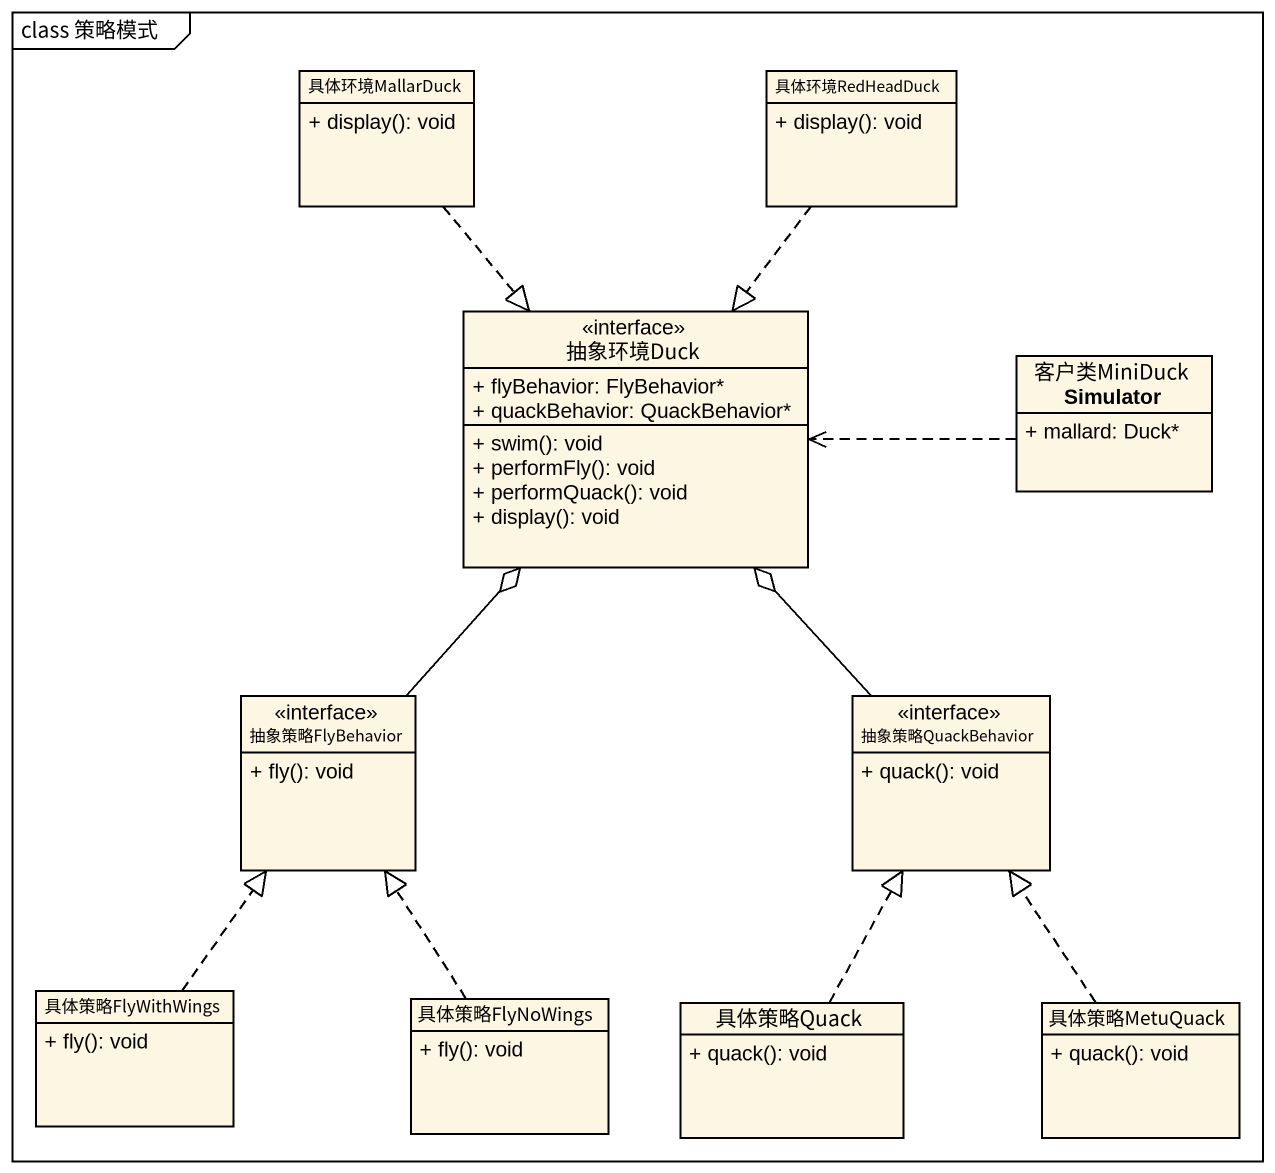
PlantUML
@startuml
mainframe class 策略模式
hide circle
hide empty members
skinparam classAttributeIconSize 0
class 具体环境MallarDuck {
  + display(): void
}
class 具体环境RedHeadDuck {
  + display(): void
}
interface 抽象环境Duck {
  + flyBehavior: FlyBehavior*
  + quackBehavior: QuackBehavior*
  + swim(): void
  + performFly(): void
  + performQuack(): void
  + display(): void
}
class 客户类MiniDuckSimulator {
  + mallard: Duck*
}
interface 抽象策略FlyBehavior {
  + fly(): void
}
interface 抽象策略QuackBehavior {
  + quack(): void
}
class 具体策略FlyWithWings {
  + fly(): void
}
class 具体策略FlyNoWings {
  + fly(): void
}
class 具体策略Quack {
  + quack(): void
}
class 具体策略MetuQuack {
  + quack(): void
}
具体环境MallarDuck ..|> 抽象环境Duck
具体环境RedHeadDuck ..|> 抽象环境Duck
客户类MiniDuckSimulator .left.> 抽象环境Duck
抽象策略FlyBehavior -up-o 抽象环境Duck
抽象策略QuackBehavior -up-o 抽象环境Duck
具体策略FlyWithWings .up.|> 抽象策略FlyBehavior
具体策略FlyNoWings .up.|> 抽象策略FlyBehavior
具体策略Quack .up.|> 抽象策略QuackBehavior
具体策略MetuQuack .up.|> 抽象策略QuackBehavior
@enduml
